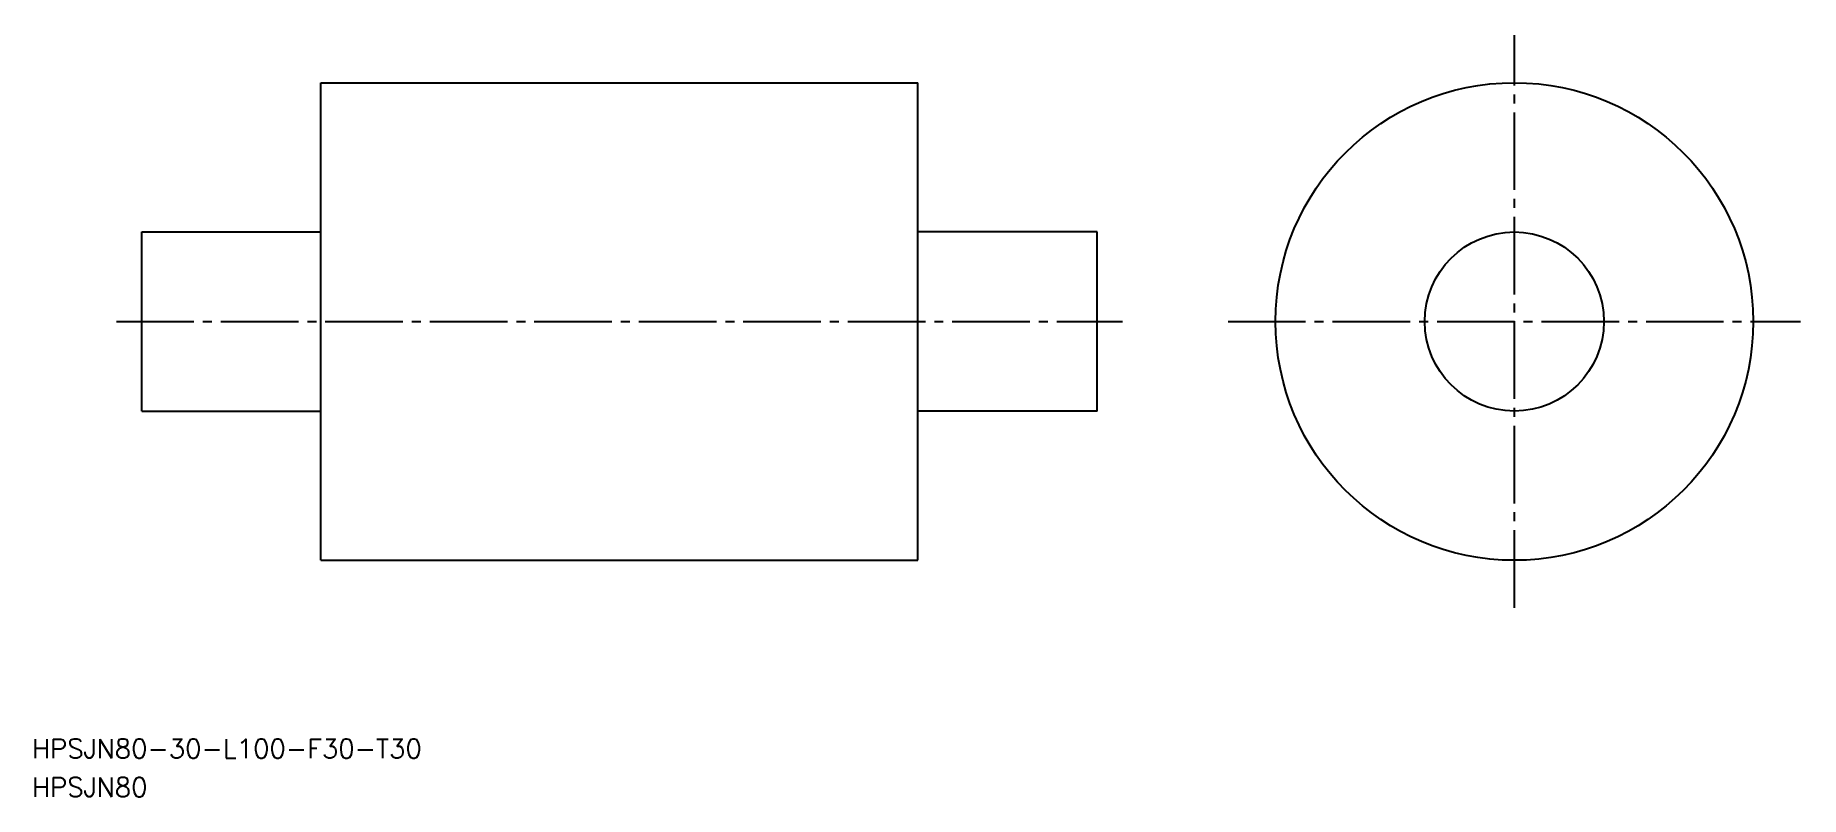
# Model space of a CAD drawing. Extents: x 43 to 339, y 118 to 246.
import ezdxf

# ---------------------------------------------------------------- set-up
doc = ezdxf.new("R2010")
doc.units = 0
doc.linetypes.add('CENTER', pattern=[17.5, 13, -1.5, 1.5, -1.5])
doc.layers.get('0').update_dxf_attribs({"linetype": 'CONTINUOUS'})
doc.layers.add('CENTER', color=1, linetype='CENTER')
doc.styles.get("Standard").update_dxf_attribs({"font": 'txt.shx', "bigfont": '@extfont2.shx'})

msp = doc.modelspace()

# ---------------------------------------------------------------- linework, layer by layer
at = {"color": 7, "linetype": 'CONTINUOUS'}
for p, q in [((90.79, 157.93), (90.79, 237.93)), ((90.79, 237.93), (190.79, 237.93)), ((190.79, 157.93), (190.79, 237.93)), ((60.79, 212.93), (90.79, 212.93)), ((60.79, 182.93), (60.79, 212.93)), ((220.79, 212.93), (190.79, 212.93)), ((220.79, 182.93), (220.79, 212.93)), ((60.79, 182.93), (90.79, 182.93)), ((220.79, 182.93), (190.79, 182.93)), ((90.79, 157.93), (190.79, 157.93))]:
    msp.add_line(p, q, dxfattribs=at)
for radius in [40, 15]:
    msp.add_circle((290.67, 197.93), radius, dxfattribs=at)
at = {"layer": 'CENTER', "color": 1, "linetype": 'CENTER'}
for p, q in [((290.67, 149.97), (290.67, 245.88)), ((56.54, 197.93), (225.04, 197.93)), ((242.72, 197.93), (338.62, 197.93))]:
    msp.add_line(p, q, dxfattribs=at)

# ---------------------------------------------------------------- texts
at = {"color": 7, "linetype": 'CONTINUOUS'}
for s, p in [('HPSJN80-30-L100-F30-T30', (42.42, 124.79)), ('HPSJN80', (42.42, 118.33))]:
    msp.add_text(s, height=3.2, dxfattribs=at).set_placement(p)

doc.saveas('drawing.dxf')
